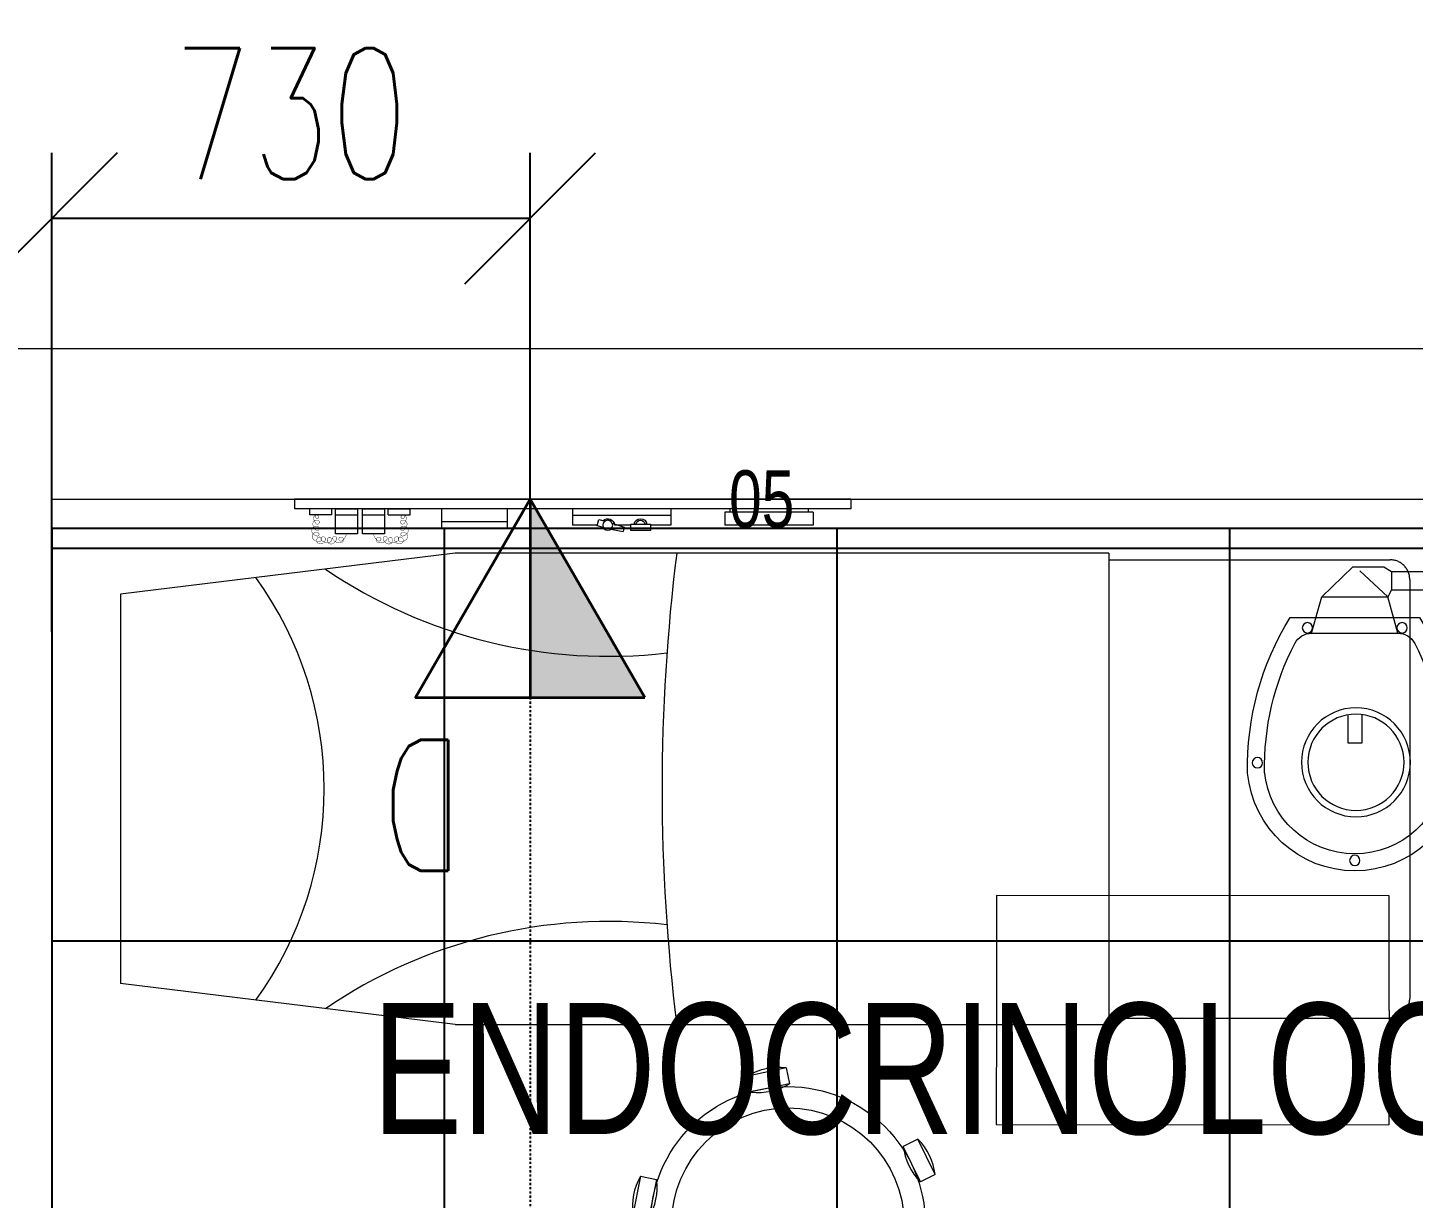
# Model space of a CAD drawing. Extents: x -560814 to 57327, y -29287 to 19916.
# Drawn here: x 45439 to 47556, y 7542 to 9330 of the extents above; entities that cross this region are included whole.
import ezdxf

# ---------------------------------------------------------------- set-up
doc = ezdxf.new("R2010")
doc.units = 0
doc.header["$LTSCALE"] = 0.25
doc.linetypes.add('01-First Floor$0$HIDDEN', pattern=[9.525, 6.35, -3.175])
doc.linetypes.add('DASHDOT', pattern=[25.4, 12.7, -6.35, 0, -6.35])
for name, color, linetype, lineweight in [('01-First Floor$0$72_EGR_BASE_TEXT', 252, 'Continuous', 5), ('01-First Floor$0$72_EGR_EQP_TAG', 142, 'Continuous', 5), ('01-First Floor$0$LOADING', 253, 'Continuous', 5), ('01-First Floor$0$Walls', 251, 'Continuous', 5), ('E-LITE-CLNG-CNDT', 6, 'DASHDOT', 35), ('T-DATA-CLNG-COND', 51, 'DASHDOT', 25), ('T-DATA-DEVC-TYPE', 2, 'Continuous', 25), ('T-DATA-DIM', 251, 'DASHDOT', 25), ('T-DATA-WALL @ 100', 33, 'Continuous', 35)]:
    doc.layers.add(name, color=color, linetype=linetype, lineweight=lineweight)
doc.layers.add('01-First Floor$0$FALSE CEILING', color=251, linetype='Continuous')
doc.styles.add('01-First Floor$0$X3G_ENTITY_257CFD', font='swisscl.ttf', dxfattribs={"height": 200})
doc.styles.add('01-First Floor$0$X3G_ENTITY_9EC9', font='swisscl.ttf', dxfattribs={"height": 0.2})
doc.styles.add('DC_SIMPLEX', font='SIMPLEX.shx', dxfattribs={"width": 0.7})
doc.dimstyles.new('DevCad-MM', dxfattribs={"dimscale": 0.01, "dimtxt": 2, "dimasz": 2, "dimexe": 1, "dimexo": 1, "dimgap": 0.6, "dimtad": 1, "dimdec": 0, "dimrnd": 10, "dimzin": 1, "dimdsep": 46, "dimtxsty": 'DC_SIMPLEX', "dimblk1": 'OBLIQUE', "dimblk2": 'OBLIQUE', "dimsah": 1, "dimcen": 3, "dimclrd": 256, "dimclre": 256, "dimclrt": 45, "dimadec": 0, "dimazin": 0, "dimtfac": 1, "dimtdec": 0, "dimtix": 1, "dimtmove": 2, "dimatfit": 2, "dimldrblk": 'OBLIQUE', "dimfxl": 1, "dimtolj": 1, "dimtzin": 0, "dimarcsym": 0})

# ---------------------------------------------------------------- blocks, each defined once
blk = doc.blocks.new('*U78')
blk.add_hatch(color=254).paths.add_polyline_path([(1.75, 3.031), (0, 3.031), (0, 0)])
blk.add_line((0, 0), (0, 3.031))
blk.add_lwpolyline([(1.75, 3.031), (0, 0), (-1.75, 3.031)], close=True)
at = {"layer": 'T-DATA-DEVC-TYPE', "style": 'DC_SIMPLEX', "width": 0.7, "flags": 8}
blk.add_attdef('DC_TYPE', (2.682, 5.634), '', height=2, rotation=360, dxfattribs=at)
blk = doc.blocks.new('01-First Floor$0$ME19011A-P')
for p, q in [((-0.425, 0), (0.425, 0)), ((-0.425, 0), (-0.425, -0.015)), ((0.425, 0), (0.425, -0.015)), ((-0.425, -0.015), (0.425, -0.015)), ((-0.3675, -0.0198), (-0.2325, -0.0198)), ((-0.3675, -0.0198), (-0.3675, -0.0399)), ((-0.36, -0.015), (-0.36, -0.0198)), ((-0.24, -0.015), (-0.24, -0.0198)), ((-0.2325, -0.0198), (-0.2325, -0.0399)), ((-0.15, -0.015), (-0.15, -0.04)), ((0, -0.015), (0, -0.04)), ((0.1, -0.015), (0.1, -0.045)), ((0.2, -0.045), (0.2, -0.015)), ((0.2818, -0.015), (0.2484, -0.015)), ((0.2484, -0.0243), (0.2484, -0.015)), ((0.2818, -0.0243), (0.2818, -0.015)), ((0.3211, -0.015), (0.2877, -0.015)), ((0.2877, -0.015), (0.2877, -0.0531)), ((0.3211, -0.0531), (0.3211, -0.015)), ((0.3623, -0.015), (0.3289, -0.015)), ((0.3289, -0.015), (0.3289, -0.0531)), ((0.3623, -0.0531), (0.3623, -0.015)), ((0.3682, -0.0243), (0.3682, -0.015)), ((0.3682, -0.015), (0.4016, -0.015)), ((0.4016, -0.0243), (0.4016, -0.015)), ((-0.3675, -0.0399), (-0.2325, -0.0399)), ((-0.15, -0.025), (0, -0.025)), ((-0.15, -0.04), (-0.1187, -0.04)), ((-0.0887, -0.04), (-0.0637, -0.04)), ((-0.0606, -0.0371), (-0.0787, -0.0432)), ((-0.0402, -0.0312), (-0.0496, -0.0337)), ((-0.047, -0.0434), (-0.0376, -0.0409)), ((-0.0376, -0.0409), (-0.0402, -0.0312)), ((-0.0379, -0.04), (0, -0.04)), ((0.1, -0.035), (0.2, -0.035)), ((0.2818, -0.0243), (0.2484, -0.0243)), ((0.3211, -0.0243), (0.2877, -0.0243)), ((0.3623, -0.0243), (0.3289, -0.0243)), ((0.3682, -0.0243), (0.4016, -0.0243)), ((-0.0787, -0.0432), (-0.077, -0.0497)), ((-0.0582, -0.046), (-0.077, -0.0497)), ((0.1, -0.045), (0.2, -0.045)), ((0.2877, -0.0531), (0.3211, -0.0531)), ((0.3289, -0.0531), (0.3623, -0.0531))]:
    blk.add_line(p, q)
blk.add_lwpolyline([(-0.1187, -0.0482), (-0.0887, -0.0482), (-0.0887, -0.0382), (-0.1187, -0.0382)], close=True)
at = {"color": 8, "const_width": 0.000601}
for points in [[(0.3044, -0.0531, -0.184574), (0.2977, -0.0636, -1.44364), (0.2961, -0.0581, -0.837915), (0.2969, -0.0664, -0.30536), (0.2839, -0.062, -1.584726), (0.2894, -0.0609, -0.253153), (0.2827, -0.0684, -0.874198), (0.2775, -0.0585, -0.915253), (0.2791, -0.0658, -0.223821), (0.2683, -0.0644, -1.703343), (0.272, -0.0597, -0.588962), (0.2621, -0.068, -0.717795), (0.2625, -0.0581, -0.983104), (0.2645, -0.0644, -0.326362), (0.2534, -0.0609, -0.758716), (0.2609, -0.0514, -0.906186), (0.2593, -0.0565, -0.189488), (0.2526, -0.0522, -0.7948), (0.2613, -0.0423, -1.223996), (0.2574, -0.047, -0.072149), (0.2534, -0.0403, -0.645886), (0.2609, -0.0324, -1.366917), (0.2574, -0.0371, -0.078415), (0.2542, -0.0308, -0.723006), (0.2613, -0.0256, -1.105484), (0.2582, -0.0292, -0.221197), (0.2566, -0.0243, -0.221197)], [(0.3456, -0.0531, 0.184574), (0.3523, -0.0636, 1.44364), (0.3539, -0.0581, 0.837915), (0.3531, -0.0664, 0.30536), (0.3661, -0.062, 1.584726), (0.3606, -0.0609, 0.253153), (0.3673, -0.0684, 0.874198), (0.3725, -0.0585, 0.915253), (0.3709, -0.0658, 0.223821), (0.3817, -0.0644, 1.703343), (0.378, -0.0597, 0.588962), (0.3879, -0.068, 0.717795), (0.3875, -0.0581, 0.983104), (0.3855, -0.0644, 0.326362), (0.3966, -0.0609, 0.758716), (0.3891, -0.0514, 0.906186), (0.3907, -0.0565, 0.189488), (0.3974, -0.0522, 0.7948), (0.3887, -0.0423, 1.223996), (0.3926, -0.047, 0.072149), (0.3966, -0.0403, 0.645886), (0.3891, -0.0324, 1.366917), (0.3926, -0.0371, 0.078415), (0.3958, -0.0308, 0.723006), (0.3887, -0.0256, 1.105484), (0.3918, -0.0292, 0.221197), (0.3934, -0.0243, 0.221197)]]:
    blk.add_lwpolyline(points, format="xyb", dxfattribs=at)
blk.add_circle((-0.0537, -0.04), 0.0075)
for centre, radius, start, end in [((-0.1037, -0.04), 0.01, 10.4593, 169.5407), ((-0.1037, -0.04), 0.0075, 14.0075, 165.9925), ((-0.0537, -0.04), 0.01, 45, 180)]:
    blk.add_arc(centre, radius, start, end)
blk = doc.blocks.new('01-First Floor$0$M.44.57.64')
at = {"layer": '01-First Floor$0$LOADING', "xscale": 1000.000000000002, "yscale": 1000.000000000002, "zscale": 1000.000000000002, "rotation": 225.9999036123427}
blk.add_blockref('01-First Floor$0$ME19011A-P', (-80806.9, 16720.7), dxfattribs=at)
blk = doc.blocks.new('01-First Floor$0$HF10037B-P')
at = {"layer": '01-First Floor$0$LOADING'}
for p, q in [((0.2459, 0.134), (0.1859, 0.134)), ((0.1859, 0.134), (0.1859, 0.109)), ((0.2459, 0.134), (0.2459, 0.109)), ((0.2459, 0.109), (0.1859, 0.109)), ((0, 0), (-0.0142, -0.0583)), ((0, 0), (0.0243, -0.0059)), ((0.0243, -0.0059), (0.01, -0.0642)), ((0.4071, -0.0094), (0.431, -0.0018)), ((0.4071, -0.0094), (0.4255, -0.0665)), ((0.431, -0.0018), (0.4493, -0.0589)), ((0.4069, -0.0417), (0.4165, -0.0387)), ((-0.0142, -0.0583), (0.01, -0.0642)), ((0.4255, -0.0665), (0.4493, -0.0589)), ((0.0524, -0.2725), (0.0674, -0.2525)), ((0.0674, -0.2525), (0.1154, -0.2885)), ((0.0524, -0.2725), (0.1004, -0.3085)), ((0.3125, -0.2897), (0.362, -0.2558)), ((0.3267, -0.268), (0.3323, -0.2763)), ((0.3761, -0.2764), (0.362, -0.2558)), ((0.1004, -0.3085), (0.1154, -0.2885)), ((0.3266, -0.3103), (0.3125, -0.2897)), ((0.3266, -0.3103), (0.3761, -0.2764))]:
    blk.add_line(p, q, dxfattribs=at)
for radius in [0.21, 0.1775]:
    blk.add_circle((0.2161, -0.1014), radius, dxfattribs=at)
for centre, radius, start, end in [((0.2159, 0.0465), 0.0925, 71.0754, 108.9246), ((0.2159, 0.1965), 0.0925, 251.0754, 288.9246), ((0.0779, -0.0499), 0.0925, 147.3419, 185.1912), ((-0.0678, -0.0143), 0.0925, 327.3419, 5.1912), ((0.4996, -0.0113), 0.0925, 178.8412, 216.6904), ((0.3568, -0.057), 0.0925, 358.8412, 36.6904), ((0.2161, -0.1014), 0.2, 303.6037, 17.3657), ((0.0389, -0.3404), 0.0925, 34.1875, 72.0368), ((0.1289, -0.2205), 0.0925, 214.1875, 252.0368), ((0.3867, -0.3449), 0.0925, 105.5121, 143.3614), ((0.3019, -0.2212), 0.0925, 285.5121, 323.3614)]:
    blk.add_arc(centre, radius, start, end, dxfattribs=at)
blk = doc.blocks.new('01-First Floor$0$HF13902-P')
at = {"color": 8, "linetype": '01-First Floor$0$HIDDEN'}
for p, q in [((-0.35, -0.6824), (-0.35, -1.1124)), ((0.35, -0.6824), (0.35, -1.1124)), ((0.32, -1.1424), (-0.32, -1.1424))]:
    blk.add_line(p, q, dxfattribs=at)
at = {"linetype": 'Continuous'}
for points in [[(0.36, -0.5224), (0.36, -0.5224), (0.36, -0.5224), (0.36, -0.5224), (0.36, -0.5224), (0.36, -0.5224), (0.36, -0.5224), (0.36, -0.5224), (0.36, -0.5224), (0.36, -0.5224), (0.36, -0.5224), (0.36, -0.5224), (0.36, -0.5224), (0.36, -0.5224), (0.36, -0.5224), (0.36, -0.5224), (0.36, -0.5224), (0.36, -0.5224), (0.36, -0.5224), (0.36, -0.5224), (0.36, -0.5224), (0.36, -0.5224), (0.36, -0.5224), (0.36, -0.5224), (0.36, -0.5224), (0.36, -0.5224), (0.36, -0.5224), (0.36, -0.5224), (0.36, -0.5224), (0.36, -0.5224), (0.36, -0.5224), (0.36, -0.5224), (0.36, -0.5224), (0.36, -0.5224), (0.36, -0.5224), (0.36, -0.5224), (0.36, -0.5224), (0.36, -0.5224), (0.36, -0.5224), (0.36, -0.5224), (0.36, -0.5224), (0.36, -0.5224), (0.36, -0.5224), (0.36, -0.5224), (0.36, -0.5224), (0.36, -0.5224), (0.36, -0.5224), (0.36, -0.5224), (0.36, -0.5224), (0.36, -0.5224), (0.36, -0.5224), (0.36, -0.5224), (0.36, -0.5224), (0.36, -0.5224), (0.36, -0.5224), (0.36, -0.5224), (0.36, -0.5224), (0.36, -0.5224), (0.36, -0.5224), (0.36, -0.5224), (0.36, -0.5224), (0.36, -0.5224), (0.36, -0.5224), (0.36, -0.5224), (0.36, -0.5224), (0.36, -0.5224), (0.36, -0.5224), (0.36, -0.5224), (0.36, -0.5224), (0.36, -0.5224), (0.36, -0.5224), (0.36, -0.5224), (0.36, -0.5224), (0.36, -0.5224), (0.36, -0.5224), (0.36, -0.5224), (0.36, -0.5224), (0.36, -0.5224), (0.36, -0.5224), (0.36, -0.5224), (0.36, -0.5224), (0.36, -0.5224), (0.36, -0.5224), (0.36, -0.5224), (0.36, -0.5224), (0.36, -0.5224), (0.36, -0.5224), (0.36, -0.5224), (0.36, -0.5224), (0.36, -0.5224), (0.36, -0.5224), (0.36, -0.5224), (0.36, -0.5224), (0.36, -0.5224), (0.36, -0.5224), (0.36, -0.5224), (0.36, -0.5224), (0.36, -0.5224), (0.36, -0.5224), (0.36, -0.5224), (0.36, -0.5224), (0.36, -0.5224), (0.36, -0.5224), (0.36, -0.5224), (0.36, -0.5224), (0.36, -0.5224), (0.36, -0.5224), (0.36, -0.5224), (0.36, -0.5224), (0.36, -0.5224), (0.36, -0.5224), (0.36, -0.5224), (0.36, -0.5224), (0.36, -0.5224), (0.36, -0.5224), (0.36, -0.5224), (0.36, -0.5224), (0.36, -0.5224), (0.36, -0.5224), (0.36, -0.5224), (0.36, -0.5224), (0.36, -0.5224), (0.36, -0.5224), (0.36, -0.5224), (0.36, -0.5224), (0.36, -0.5224), (0.36, -0.5224), (0.36, -0.5224), (0.36, -0.5224), (0.36, -0.5224), (0.36, -0.5224), (0.36, -0.5224), (0.36, -0.5224), (0.36, -0.5224), (0.36, -0.5224), (0.36, -0.5224), (0.36, -0.5224), (0.36, -0.5224), (0.36, -0.5224), (0.36, -0.5224), (0.36, -0.5224), (0.36, -0.5224), (0.36, -0.5224), (0.36, -0.5224), (0.36, -0.5224), (0.36, -0.5224), (0.36, -0.5224), (0.36, -0.5224), (0.36, -0.5224), (0.36, -0.5224), (0.36, -0.5224), (0.36, -0.5224), (0.36, -0.5224), (0.36, -0.5224), (0.36, -0.5224), (0.36, -0.5224), (0.36, -0.5224), (0.36, -0.5224), (0.36, -0.5224), (0.36, -0.5224), (0.36, -0.5224), (0.36, -0.5224), (0.36, -0.5224), (0.36, -0.5224), (0.36, -0.5224), (0.36, -0.5224), (0.36, -0.5224), (0.36, -0.5224), (0.36, -0.5224), (0.36, -0.5224), (0.36, -0.5224), (0.36, -0.5224), (0.36, -0.5224), (0.36, -0.5224), (0.36, -0.5224), (0.36, -0.5224), (0.36, -0.5224), (0.36, -0.5224), (0.36, -0.5224), (0.36, -0.5224), (0.36, -0.5224), (0.36, -0.5224), (0.36, -0.5224), (0.36, -0.5224), (0.36, -0.5224), (0.36, -0.5224), (0.36, -0.5224), (0.36, -0.5224), (0.36, -0.5224), (0.36, -0.5224), (0.36, -0.5224), (0.36, -0.5224), (0.36, -0.5224), (0.36, -0.5224), (0.36, -0.5224), (0.36, -0.5224), (0.36, -0.5224), (0.36, -0.5224), (0.36, -0.5224), (0.36, -0.5224), (0.36, -0.5224), (0.36, -0.5224), (0.36, -0.5224), (0.36, -0.5224), (0.36, -0.5224), (0.36, -0.5224), (0.36, -0.5224), (0.36, -0.5224), (0.36, -0.5224), (0.36, -0.5224), (0.36, -0.5224), (0.36, -0.5224), (0.36, -0.5224), (0.36, -0.5224), (0.36, -0.5224), (0.36, -0.5224), (0.36, -0.5224), (0.36, -0.5224), (0.36, -0.5224)], [(0.36, -0.5224), (0.36, -0.5224), (0.36, -0.5224), (0.36, -0.5224), (0.36, -0.5224), (0.36, -0.5224), (0.36, -0.5224), (0.36, -0.5224), (0.36, -0.5224), (0.36, -0.5224), (0.36, -0.5224), (0.36, -0.5224), (0.36, -0.5224), (0.36, -0.5224), (0.36, -0.5224), (0.36, -0.5224), (0.36, -0.5224), (0.36, -0.5224), (0.36, -0.5224), (0.36, -0.5224), (0.36, -0.5224), (0.36, -0.5224), (0.36, -0.5224), (0.36, -0.5224), (0.36, -0.5224), (0.36, -0.5224), (0.36, -0.5224), (0.36, -0.5224), (0.36, -0.5224), (0.36, -0.5224), (0.36, -0.5224), (0.36, -0.5224), (0.36, -0.5224), (0.36, -0.5224), (0.36, -0.5224), (0.36, -0.5224), (0.36, -0.5224), (0.36, -0.5224), (0.36, -0.5224), (0.36, -0.5224), (0.36, -0.5224), (0.36, -0.5224), (0.36, -0.5224), (0.36, -0.5224), (0.36, -0.5224), (0.36, -0.5224), (0.36, -0.5224), (0.36, -0.5224), (0.36, -0.5224), (0.36, -0.5224), (0.36, -0.5224), (0.36, -0.5224), (0.36, -0.5224), (0.36, -0.5224), (0.36, -0.5224), (0.36, -0.5224), (0.36, -0.5224), (0.36, -0.5224), (0.36, -0.5224), (0.36, -0.5224), (0.36, -0.5224), (0.36, -0.5224), (0.36, -0.5224), (0.36, -0.5224), (0.36, -0.5224), (0.36, -0.5224), (0.36, -0.5224), (0.36, -0.5224), (0.36, -0.5224), (0.36, -0.5224), (0.36, -0.5224), (0.36, -0.5224), (0.36, -0.5224), (0.36, -0.5224), (0.36, -0.5224), (0.36, -0.5224), (0.36, -0.5224), (0.36, -0.5224), (0.36, -0.5224), (0.36, -0.5224), (0.36, -0.5224), (0.36, -0.5224), (0.36, -0.5224), (0.36, -0.5224), (0.36, -0.5224), (0.36, -0.5224), (0.36, -0.5224), (0.36, -0.5224), (0.36, -0.5224), (0.36, -0.5224), (0.36, -0.5224), (0.36, -0.5224), (0.36, -0.5224), (0.36, -0.5224), (0.36, -0.5224), (0.36, -0.5224), (0.36, -0.5224), (0.36, -0.5224), (0.36, -0.5224), (0.36, -0.5224), (0.36, -0.5224), (0.36, -0.5224), (0.36, -0.5224), (0.36, -0.5224), (0.36, -0.5224), (0.36, -0.5224), (0.36, -0.5224), (0.36, -0.5224), (0.36, -0.5224), (0.36, -0.5224), (0.36, -0.5224), (0.36, -0.5224), (0.36, -0.5224), (0.36, -0.5224), (0.36, -0.5224), (0.36, -0.5224), (0.36, -0.5224), (0.36, -0.5224), (0.36, -0.5224), (0.36, -0.5224), (0.36, -0.5224), (0.36, -0.5224), (0.36, -0.5224), (0.36, -0.5224), (0.36, -0.5224), (0.36, -0.5224), (0.36, -0.5224), (0.36, -0.5224), (0.36, -0.5224), (0.36, -0.5224), (0.36, -0.5224), (0.36, -0.5224), (0.36, -0.5224), (0.36, -0.5224), (0.36, -0.5224), (0.36, -0.5224), (0.36, -0.5224), (0.36, -0.5224), (0.36, -0.5224), (0.36, -0.5224), (0.36, -0.5224), (0.36, -0.5224), (0.36, -0.5224), (0.36, -0.5224), (0.36, -0.5224), (0.36, -0.5224), (0.36, -0.5224), (0.36, -0.5224), (0.36, -0.5224), (0.36, -0.5224), (0.36, -0.5224), (0.36, -0.5224), (0.36, -0.5224), (0.36, -0.5224), (0.36, -0.5224), (0.36, -0.5224), (0.36, -0.5224), (0.36, -0.5224), (0.36, -0.5224), (0.36, -0.5224), (0.36, -0.5224), (0.36, -0.5224), (0.36, -0.5224), (0.36, -0.5224), (0.36, -0.5224), (0.36, -0.5224), (0.36, -0.5224), (0.36, -0.5224), (0.36, -0.5224), (0.36, -0.5224), (0.36, -0.5224), (0.36, -0.5224), (0.36, -0.5224), (0.36, -0.5224), (0.36, -0.5224), (0.36, -0.5224), (0.36, -0.5224), (0.36, -0.5224), (0.36, -0.5224), (0.36, -0.5224), (0.36, -0.5224), (0.36, -0.5224), (0.36, -0.5224), (0.36, -0.5224), (0.36, -0.5224), (0.36, -0.5224), (0.36, -0.5224), (0.36, -0.5224), (0.36, -0.5224), (0.36, -0.5224), (0.36, -0.5224), (0.36, -0.5224), (0.36, -0.5224), (0.36, -0.5224), (0.36, -0.5224), (0.36, -0.5224), (0.36, -0.5224), (0.36, -0.5224), (0.36, -0.5224), (0.36, -0.5224), (0.36, -0.5224), (0.36, -0.5224), (0.36, -0.5224), (0.36, -0.5224), (0.36, -0.5224), (0.36, -0.5224), (0.36, -0.5224), (0.36, -0.5224), (0.36, -0.5224), (0.36, -0.5224), (0.36, -0.5224), (0.36, -0.5224), (0.36, -0.5224), (0.36, -0.5224)], [(0.36, -0.5224), (0.36, -0.5224), (0.36, -0.5224), (0.36, -0.5224), (0.36, -0.5224), (0.36, -0.5224), (0.36, -0.5224), (0.36, -0.5224), (0.36, -0.5224), (0.36, -0.5224), (0.36, -0.5224), (0.36, -0.5224), (0.36, -0.5224), (0.36, -0.5224), (0.36, -0.5224), (0.36, -0.5224), (0.36, -0.5224), (0.36, -0.5224), (0.36, -0.5224), (0.36, -0.5224), (0.36, -0.5224), (0.36, -0.5224), (0.36, -0.5224), (0.36, -0.5224), (0.36, -0.5224), (0.36, -0.5224), (0.36, -0.5224), (0.36, -0.5224), (0.36, -0.5224), (0.36, -0.5224), (0.36, -0.5224), (0.36, -0.5224), (0.36, -0.5224), (0.36, -0.5224), (0.36, -0.5224), (0.36, -0.5224), (0.36, -0.5224), (0.36, -0.5224), (0.36, -0.5224), (0.36, -0.5224), (0.36, -0.5224), (0.36, -0.5224), (0.36, -0.5224), (0.36, -0.5224), (0.36, -0.5224), (0.36, -0.5224), (0.36, -0.5224), (0.36, -0.5224), (0.36, -0.5224), (0.36, -0.5224), (0.36, -0.5224), (0.36, -0.5224), (0.36, -0.5224), (0.36, -0.5224), (0.36, -0.5224), (0.36, -0.5224), (0.36, -0.5224), (0.36, -0.5224), (0.36, -0.5224), (0.36, -0.5224), (0.36, -0.5224), (0.36, -0.5224), (0.36, -0.5224), (0.36, -0.5224), (0.36, -0.5224), (0.36, -0.5224), (0.36, -0.5224), (0.36, -0.5224), (0.36, -0.5224), (0.36, -0.5224), (0.36, -0.5224), (0.36, -0.5224), (0.36, -0.5224), (0.36, -0.5224), (0.36, -0.5224), (0.36, -0.5224), (0.36, -0.5224), (0.36, -0.5224), (0.36, -0.5224), (0.36, -0.5224), (0.36, -0.5224), (0.36, -0.5224), (0.36, -0.5224), (0.36, -0.5224), (0.36, -0.5224), (0.36, -0.5224), (0.36, -0.5224), (0.36, -0.5224), (0.36, -0.5224), (0.36, -0.5224), (0.36, -0.5224), (0.36, -0.5224), (0.36, -0.5224), (0.36, -0.5224), (0.36, -0.5224), (0.36, -0.5224), (0.36, -0.5224), (0.36, -0.5224), (0.36, -0.5224), (0.36, -0.5224), (0.36, -0.5224), (0.36, -0.5224), (0.36, -0.5224), (0.36, -0.5224), (0.36, -0.5224), (0.36, -0.5224), (0.36, -0.5224), (0.36, -0.5224), (0.36, -0.5224), (0.36, -0.5224), (0.36, -0.5224), (0.36, -0.5224), (0.36, -0.5224), (0.36, -0.5224), (0.36, -0.5224), (0.36, -0.5224), (0.36, -0.5224), (0.36, -0.5224), (0.36, -0.5224), (0.36, -0.5224), (0.36, -0.5224), (0.36, -0.5224), (0.36, -0.5224), (0.36, -0.5224), (0.36, -0.5224), (0.36, -0.5224), (0.36, -0.5224), (0.36, -0.5224), (0.36, -0.5224), (0.36, -0.5224), (0.36, -0.5224), (0.36, -0.5224), (0.36, -0.5224), (0.36, -0.5224), (0.36, -0.5224), (0.36, -0.5224), (0.36, -0.5224), (0.36, -0.5224), (0.36, -0.5224), (0.36, -0.5224), (0.36, -0.5224), (0.36, -0.5224), (0.36, -0.5224), (0.36, -0.5224), (0.36, -0.5224), (0.36, -0.5224), (0.36, -0.5224), (0.36, -0.5224), (0.36, -0.5224), (0.36, -0.5224), (0.36, -0.5224), (0.36, -0.5224), (0.36, -0.5224), (0.36, -0.5224), (0.36, -0.5224), (0.36, -0.5224), (0.36, -0.5224), (0.36, -0.5224), (0.36, -0.5224), (0.36, -0.5224), (0.36, -0.5224), (0.36, -0.5224), (0.36, -0.5224), (0.36, -0.5224), (0.36, -0.5224), (0.36, -0.5224), (0.36, -0.5224), (0.36, -0.5224), (0.36, -0.5224), (0.36, -0.5224), (0.36, -0.5224), (0.36, -0.5224), (0.36, -0.5224), (0.36, -0.5224), (0.36, -0.5224), (0.36, -0.5224), (0.36, -0.5224), (0.36, -0.5224), (0.36, -0.5224), (0.36, -0.5224), (0.36, -0.5224), (0.36, -0.5224), (0.36, -0.5224), (0.36, -0.5224), (0.36, -0.5224), (0.36, -0.5224), (0.36, -0.5224), (0.36, -0.5224), (0.36, -0.5224), (0.36, -0.5224), (0.36, -0.5224), (0.36, -0.5224), (0.36, -0.5224), (0.36, -0.5224), (0.36, -0.5224), (0.36, -0.5224), (0.36, -0.5224), (0.36, -0.5224), (0.36, -0.5224), (0.36, -0.5224), (0.36, -0.5224), (0.36, -0.5224), (0.36, -0.5224), (0.36, -0.5224), (0.36, -0.5224), (0.36, -0.5224), (0.36, -0.5224), (0.36, -0.5224), (0.36, -0.5224), (0.36, -0.5224), (0.36, -0.5224), (0.36, -0.5224), (0.36, -0.5224), (0.36, -0.5224), (0.36, -0.5224), (0.36, -0.5224), (0.36, -0.5224), (0.36, -0.5224), (0.36, -0.5224), (0.36, -0.5224), (0.36, -0.5224), (0.36, -0.5224), (0.36, -0.5224), (0.36, -0.5224), (0.36, -0.5224), (0.36, -0.5224), (0.36, -0.5224), (0.36, -0.5224), (0.36, -0.5224), (0.36, -0.5224), (0.36, -0.5224), (0.36, -0.5224), (0.36, -0.5224), (0.36, -0.5224), (0.36, -0.5224), (0.36, -0.5224), (0.36, -0.5224), (0.36, -0.5224), (0.36, -0.5224), (0.36, -0.5224), (0.36, -0.5224), (0.36, -0.5224), (0.36, -0.5224), (0.36, -0.5224), (0.36, -0.5224), (0.36, -0.5224), (0.36, -0.5224), (0.36, -0.5224), (0.36, -0.5224), (0.36, -0.5224), (0.36, -0.5224), (0.36, -0.5224), (0.36, -0.5224), (0.36, -0.5224), (0.36, -0.5224), (0.36, -0.5224), (0.36, -0.5224), (0.36, -0.5224), (0.36, -0.5224), (0.36, -0.5224), (0.36, -0.5224), (0.36, -0.5224), (0.36, -0.5224), (0.36, -0.5224), (0.36, -0.5224), (0.36, -0.5224), (0.36, -0.5224), (0.36, -0.5224), (0.36, -0.5224), (0.36, -0.5224), (0.36, -0.5224), (0.36, -0.5224), (0.36, -0.5224), (0.36, -0.5224), (0.36, -0.5224), (0.36, -0.5224), (0.36, -0.5224)]]:
    blk.add_lwpolyline(points, close=True, dxfattribs=at)
for points in [[(0.36, -0.5224), (0.36, -0.5224), (0.36, -0.5224), (0.36, -0.5224), (0.36, -0.5224), (0.36, -0.5224), (0.36, -0.5224), (0.36, -0.5224)], [(0.36, -0.5224), (0.36, -0.5224), (0.36, -0.5224), (0.36, -0.5224), (0.36, -0.5224), (0.36, -0.5224), (0.36, -0.5224), (0.36, -0.5224), (0.36, -0.5224), (0.36, -0.5224), (0.36, -0.5224), (0.36, -0.5224), (0.36, -0.5224), (0.36, -0.5224), (0.36, -0.5224), (0.36, -0.5224), (0.36, -0.5224), (0.36, -0.5224), (0.36, -0.5224), (0.36, -0.5224), (0.36, -0.5224), (0.36, -0.5224), (0.36, -0.5224), (0.36, -0.5224), (0.36, -0.5224), (0.36, -0.5224), (0.36, -0.5224), (0.36, -0.5224), (0.36, -0.5224), (0.36, -0.5224), (0.36, -0.5224), (0.36, -0.5224), (0.36, -0.5224), (0.36, -0.5224), (0.36, -0.5224), (0.36, -0.5224), (0.36, -0.5224), (0.36, -0.5224), (0.36, -0.5224), (0.36, -0.5224), (0.36, -0.5224), (0.36, -0.5224), (0.36, -0.5224), (0.36, -0.5224), (0.36, -0.5224), (0.36, -0.5224), (0.36, -0.5224), (0.36, -0.5224), (0.36, -0.5224), (0.36, -0.5224), (0.36, -0.5224), (0.36, -0.5224), (0.36, -0.5224), (0.36, -0.5224), (0.36, -0.5224), (0.36, -0.5224), (0.36, -0.5224), (0.36, -0.5224), (0.36, -0.5224), (0.36, -0.5224), (0.36, -0.5224), (0.36, -0.5224), (0.36, -0.5224), (0.36, -0.5224), (0.36, -0.5224), (0.36, -0.5224), (0.36, -0.5224), (0.36, -0.5224), (0.36, -0.5224), (0.36, -0.5224), (0.36, -0.5224), (0.36, -0.5224), (0.36, -0.5224), (0.36, -0.5224), (0.36, -0.5224), (0.36, -0.5224), (0.36, -0.5224), (0.36, -0.5224), (0.36, -0.5224), (0.36, -0.5224), (0.36, -0.5224), (0.36, -0.5224), (0.36, -0.5224), (0.36, -0.5224), (0.36, -0.5224), (0.36, -0.5224), (0.36, -0.5224), (0.36, -0.5224), (0.36, -0.5224), (0.36, -0.5224), (0.36, -0.5224), (0.36, -0.5224), (0.36, -0.5224), (0.36, -0.5224), (0.36, -0.5224), (0.36, -0.5224), (0.36, -0.5224), (0.36, -0.5224), (0.36, -0.5224), (0.36, -0.5224), (0.36, -0.5224), (0.36, -0.5224), (0.36, -0.5224), (0.36, -0.5224), (0.36, -0.5224), (0.36, -0.5224), (0.36, -0.5224), (0.36, -0.5224), (0.36, -0.5224), (0.36, -0.5224), (0.36, -0.5224)], [(0.36, -0.5224), (0.36, -0.5224), (0.36, -0.5224), (0.36, -0.5224), (0.36, -0.5224), (0.36, -0.5224), (0.36, -0.5224), (0.36, -0.5224), (0.36, -0.5224), (0.36, -0.5224), (0.36, -0.5224), (0.36, -0.5224), (0.36, -0.5224), (0.36, -0.5224), (0.36, -0.5224), (0.36, -0.5224), (0.36, -0.5224)], [(0.36, -0.5224), (0.36, -0.5224), (0.36, -0.5224), (0.36, -0.5224), (0.36, -0.5224), (0.36, -0.5224), (0.36, -0.5224)], [(0.36, -0.5224), (0.36, -0.5224), (0.36, -0.5224), (0.36, -0.5224), (0.36, -0.5224), (0.36, -0.5224), (0.36, -0.5224), (0.36, -0.5224), (0.36, -0.5224), (0.36, -0.5224), (0.36, -0.5224), (0.36, -0.5224)], [(0.36, -0.5224), (0.36, -0.5224), (0.36, -0.5224), (0.36, -0.5224), (0.36, -0.5224), (0.36, -0.5224), (0.36, -0.5224), (0.36, -0.5224), (0.36, -0.5224), (0.36, -0.5224), (0.36, -0.5224), (0.36, -0.5224), (0.36, -0.5224), (0.36, -0.5224), (0.36, -0.5224), (0.36, -0.5224), (0.36, -0.5224), (0.36, -0.5224), (0.36, -0.5224), (0.36, -0.5224), (0.36, -0.5224), (0.36, -0.5224), (0.36, -0.5224), (0.36, -0.5224), (0.36, -0.5224), (0.36, -0.5224), (0.36, -0.5224), (0.36, -0.5224), (0.36, -0.5224), (0.36, -0.5224), (0.36, -0.5224), (0.36, -0.5224), (0.36, -0.5224), (0.36, -0.5224), (0.36, -0.5224), (0.36, -0.5224), (0.36, -0.5224), (0.36, -0.5224), (0.36, -0.5224), (0.36, -0.5224), (0.36, -0.5224), (0.36, -0.5224), (0.36, -0.5224), (0.36, -0.5224), (0.36, -0.5224), (0.36, -0.5224), (0.36, -0.5224), (0.36, -0.5224), (0.36, -0.5224), (0.36, -0.5224), (0.36, -0.5224), (0.36, -0.5224), (0.36, -0.5224), (0.36, -0.5224), (0.36, -0.5224), (0.36, -0.5224), (0.36, -0.5224), (0.36, -0.5224), (0.36, -0.5224), (0.36, -0.5224), (0.36, -0.5224), (0.36, -0.5224), (0.36, -0.5224), (0.36, -0.5224), (0.36, -0.5224), (0.36, -0.5224), (0.36, -0.5224), (0.36, -0.5224), (0.36, -0.5224), (0.36, -0.5224), (0.36, -0.5224), (0.36, -0.5224), (0.36, -0.5224), (0.36, -0.5224), (0.36, -0.5224), (0.36, -0.5224), (0.36, -0.5224), (0.36, -0.5224), (0.36, -0.5224), (0.36, -0.5224), (0.36, -0.5224), (0.36, -0.5224), (0.36, -0.5224), (0.36, -0.5224), (0.36, -0.5224), (0.36, -0.5224), (0.36, -0.5224), (0.36, -0.5224), (0.36, -0.5224)], [(0.36, -0.5224), (0.36, -0.5224), (0.36, -0.5224), (0.36, -0.5224), (0.36, -0.5224), (0.36, -0.5224), (0.36, -0.5224), (0.36, -0.5224), (0.36, -0.5224), (0.36, -0.5224)], [(0.36, -0.5224), (0.36, -0.5224), (0.36, -0.5224), (0.36, -0.5224), (0.36, -0.5224), (0.36, -0.5224), (0.36, -0.5224), (0.36, -0.5224), (0.36, -0.5224), (0.36, -0.5224)], [(0.36, -0.5224), (0.36, -0.5224), (0.36, -0.5224), (0.36, -0.5224), (0.36, -0.5224), (0.36, -0.5224), (0.36, -0.5224), (0.36, -0.5224), (0.36, -0.5224), (0.36, -0.5224), (0.36, -0.5224), (0.36, -0.5224), (0.36, -0.5224), (0.36, -0.5224), (0.36, -0.5224)], [(0.36, -0.5224), (0.36, -0.5224), (0.36, -0.5224), (0.36, -0.5224), (0.36, -0.5224), (0.36, -0.5224), (0.36, -0.5224), (0.36, -0.5224), (0.36, -0.5224), (0.36, -0.5224)], [(0.36, -0.5224), (0.36, -0.5224), (0.36, -0.5224), (0.36, -0.5224), (0.36, -0.5224), (0.36, -0.5224), (0.36, -0.5224)], [(0.36, -0.5224), (0.36, -0.5224), (0.36, -0.5224), (0.36, -0.5224), (0.36, -0.5224), (0.36, -0.5224), (0.36, -0.5224), (0.36, -0.5224), (0.36, -0.5224), (0.36, -0.5224)], [(0.36, -0.5224), (0.36, -0.5224), (0.36, -0.5224), (0.36, -0.5224), (0.36, -0.5224), (0.36, -0.5224), (0.36, -0.5224), (0.36, -0.5224), (0.36, -0.5224), (0.36, -0.5224), (0.36, -0.5224), (0.36, -0.5224), (0.36, -0.5224), (0.36, -0.5224), (0.36, -0.5224), (0.36, -0.5224), (0.36, -0.5224), (0.36, -0.5224)], [(0.36, -0.5224), (0.36, -0.5224), (0.36, -0.5224), (0.36, -0.5224), (0.36, -0.5224), (0.36, -0.5224), (0.36, -0.5224), (0.36, -0.5224), (0.36, -0.5224)]]:
    blk.add_lwpolyline(points, dxfattribs=at)
blk.add_circle((0.36, -0.5224), 0.000000101)
at = {"color": 8}
for centre, radius, start, end in [((0, 1.0679), 0.5515, 234.1788, 305.8212), ((-0.9704, 0.0819), 0.7679, 353.3222, 34.2669), ((0.9704, 0.0819), 0.7679, 145.7331, 186.6778), ((0, -2.9071), 2.9071, 82.8865, 97.1135)]:
    blk.add_arc(centre, radius, start, end, dxfattribs=at)
at = {"color": 8, "linetype": '01-First Floor$0$HIDDEN'}
for centre, start, end in [((-0.32, -1.1124), 180, 270), ((0.32, -1.1124), 270, 0)]:
    blk.add_arc(centre, 0.03, start, end, dxfattribs=at)
at = {"layer": '01-First Floor$0$LOADING'}
for p, q in [((-0.36, 0.3161), (-0.2975, 0.8276)), ((0.2975, 0.8276), (-0.2975, 0.8276)), ((0.36, 0.3161), (0.2975, 0.8276)), ((-0.36, 0.3161), (-0.36, -0.6824)), ((0.36, -0.6824), (0.36, 0.3161)), ((0.36, -0.6824), (-0.36, -0.6824))]:
    blk.add_line(p, q, dxfattribs=at)
blk = doc.blocks.new('01-First Floor$0$HF11772-P')
at = {"layer": '01-First Floor$0$LOADING'}
for p, q in [((0.6, 0.35), (0, 0.35)), ((0, 0.175), (0, 0.35)), ((0.6, 0.175), (0.6, 0.35)), ((0, 0.175), (0, 0)), ((0.6, 0), (0.6, 0.175)), ((0, 0), (0.6, 0))]:
    blk.add_line(p, q, dxfattribs=at)
blk = doc.blocks.new('01-First Floor$0$mobile light')
at = {"layer": '01-First Floor$0$LOADING'}
for p, q in [((1885.1, -497.29), (1883.78, -497.56)), ((1887.04, -497.59), (1885.1, -497.29)), ((1923.94, -497.59), (1925.88, -497.29)), ((1925.88, -497.29), (1927.2, -497.56)), ((1882.58, -498.29), (1882.35, -499.8)), ((1882.58, -498.29), (1885.78, -498.78)), ((1883.78, -497.56), (1883.65, -498.45)), ((1928.41, -498.29), (1925.2, -498.78)), ((1927.2, -497.56), (1927.33, -498.45)), ((1928.41, -498.29), (1928.63, -499.8)), ((1882.35, -499.8), (1885.55, -500.28)), ((1883.28, -500.85), (1883.42, -499.96)), ((1884.47, -501.5), (1883.28, -500.85)), ((1886.4, -501.79), (1884.47, -501.5)), ((1924.58, -501.79), (1926.52, -501.5)), ((1928.63, -499.8), (1925.43, -500.28)), ((1926.52, -501.5), (1927.7, -500.85)), ((1927.7, -500.85), (1927.56, -499.96)), ((1947.59, -502.62), (1941.09, -502.62)), ((1948.76, -501.94), (1947.59, -502.62)), ((1947.59, -502.62), (1947.59, -505.45)), ((1948.15, -506.5), (1952.41, -502.55)), ((1953.47, -501.94), (1948.76, -501.94)), ((1958.23, -506.5), (1953.47, -501.94)), ((1947.59, -505.45), (1941.09, -505.45)), ((1947.59, -505.45), (1948.15, -506.5)), ((1946.6, -512.08), (1948.15, -506.5)), ((1958.23, -506.5), (1948.15, -506.5)), ((1959.78, -512.08), (1958.23, -506.5)), ((1963.08, -509.67), (1943.3, -509.67)), ((1959.78, -512.08), (1946.6, -512.08)), ((1908.01, -522.53), (1909, -517.55)), ((1911.69, -517.55), (1909, -517.55)), ((1912.69, -522.53), (1911.69, -517.55)), ((1911.69, -517.55), (1914.17, -518.99)), ((1914.17, -518.99), (1914.17, -523.77)), ((1921.08, -519.69), (1914.74, -519.69)), ((1922.73, -518.8), (1921.08, -519.69)), ((1921.08, -519.69), (1921.08, -523.01)), ((1921.08, -519.69), (1921.08, -523.01)), ((1925.38, -518.8), (1922.73, -518.8)), ((1908.01, -522.53), (1908.62, -524.28)), ((1912.69, -522.53), (1911.9, -524.78)), ((1892.68, -523.97), (1883.05, -523.97)), ((1892.68, -528.06), (1892.68, -523.24)), ((1892.68, -523.24), (1906.16, -523.24)), ((1897.5, -528.06), (1897.5, -523.24)), ((1906.16, -523.24), (1906.16, -528.06)), ((1909.15, -524.25), (1906.16, -524.32)), ((1909.15, -524.25), (1909.15, -526.94)), ((1911.9, -524.78), (1914.17, -523.77)), ((1921.08, -523.01), (1914.77, -523.01)), ((1922.73, -523.93), (1921.08, -523.04)), ((1925.38, -523.93), (1922.73, -523.93)), ((1909.15, -526.94), (1906.16, -526.87)), ((1892.68, -527.34), (1883.05, -527.34)), ((1906.16, -528.06), (1892.68, -528.06)), ((1884.47, -549.77), (1883.28, -550.42)), ((1883.28, -550.42), (1883.42, -551.31)), ((1886.4, -549.48), (1884.47, -549.77)), ((1924.58, -549.48), (1926.52, -549.77)), ((1926.52, -549.77), (1927.7, -550.42)), ((1927.7, -550.42), (1927.56, -551.31)), ((1882.35, -551.47), (1885.55, -550.99)), ((1882.58, -552.98), (1882.35, -551.47)), ((1882.58, -552.98), (1885.78, -552.5)), ((1928.41, -552.98), (1925.2, -552.5)), ((1928.63, -551.47), (1925.43, -550.99)), ((1928.41, -552.98), (1928.63, -551.47)), ((1883.78, -553.71), (1883.65, -552.82)), ((1885.1, -553.98), (1883.78, -553.71)), ((1887.04, -553.69), (1885.1, -553.98)), ((1923.94, -553.69), (1925.88, -553.98)), ((1925.88, -553.98), (1927.2, -553.71)), ((1927.2, -553.71), (1927.33, -552.82))]:
    blk.add_line(p, q, dxfattribs=at)
for points in [[(1903.33, -523.24), (1903.33, -514.02), (1891.61, -514.02), (1891.61, -523.97)], [(1954.27, -524.55), (1954.27, -528.82), (1952.05, -528.82), (1952.05, -524.5)], [(1891.61, -527.34), (1891.61, -537.34), (1903.33, -537.34), (1903.33, -528.06)], [(1892.74, -537.34), (1892.74, -539.04), (1895.76, -539.04), (1895.76, -537.34)], [(1898.05, -537.34), (1898.05, -539.5)], [(1898.05, -540.63), (1898.05, -540.87), (1898.53, -541.35), (1900.02, -541.35), (1900.5, -540.87), (1900.5, -537.34)]]:
    blk.add_lwpolyline(points, dxfattribs=at)
for points in [[(1929.78, -518.8), (1925.38, -518.8), (1925.38, -523.93), (1929.78, -523.93)], [(1899.3, -539.5), (1888.5, -539.5), (1888.5, -540.63), (1899.3, -540.63)]]:
    blk.add_lwpolyline(points, close=True, dxfattribs=at)
for centre, radius in [((1945.96, -511.25), 0.793), ((1960.42, -511.25), 0.793), ((1953.01, -531.79), 8.32), ((1953.01, -531.79), 7.35), ((1938.31, -531.85), 0.793), ((1968.07, -531.85), 0.793), ((1953.19, -546.77), 0.793)]:
    blk.add_circle(centre, radius, dxfattribs=at)
for centre, radius, start, end in [((1888.02, -499.89), 2.5, 90, 270), ((1888.02, -525.64), 28.25, 12.1463, 90), ((1922.96, -525.64), 28.25, 90, 128.2073), ((1922.96, -499.89), 2.5, 270, 90), ((1888.02, -525.64), 23.25, 20.3387, 90), ((1922.96, -525.64), 23.25, 90, 126.3743), ((1942.82, -519.31), 16.86, 97.1293, 177.6115), ((1942.82, -519.31), 13.97, 97.1293, 177.6115), ((1922.96, -525.64), 28.25, 138.4974, 155.7305), ((1980.13, -532.49), 43.32, 148.2167, 181.2501), ((1926.25, -532.49), 43.32, 358.7499, 31.7833), ((1922.96, -525.64), 23.25, 138.7224, 150.0382), ((1946.6, -514.96), 2.89, 90, 152.4092), ((1959.78, -514.96), 2.89, 27.5908, 90), ((1980.13, -532.49), 40.72, 152.4092, 181.2501), ((1926.25, -532.49), 40.72, 358.7499, 27.5908), ((1911.94, -521.38), 3.27, 313.0112, 46.9888), ((1883.05, -525.65), 1.68, 90, 270), ((1888.02, -525.64), 28.25, 270, 5.3386), ((1910.32, -525.6), 1.78, 229.0673, 130.9327), ((1888.02, -525.64), 23.25, 270, 356.3184), ((1953.19, -531.93), 16.44, 185.2361, 354.7639), ((1953.19, -531.93), 13.84, 185.2361, 354.7639), ((1922.96, -525.64), 28.25, 204.483, 208.105), ((1922.96, -525.64), 23.25, 210.2349, 221.2776), ((1922.96, -525.64), 28.25, 213.7985, 221.5026), ((1922.96, -525.64), 23.25, 233.6257, 270), ((1922.96, -525.64), 28.25, 231.7927, 270), ((1888.02, -551.39), 2.5, 90, 270), ((1922.96, -551.39), 2.5, 270, 90)]:
    blk.add_arc(centre, radius, start, end, dxfattribs=at)
blk = doc.blocks.new('01-First Floor')
at = {"layer": '01-First Floor$0$FALSE CEILING', "linetype": 'Continuous'}
for p, q in [((46076, 5535), (46076, 8565.1)), ((46676, 5535), (46676, 8565.1)), ((47276, 5535), (47276, 8565.1)), ((45476, 8535), (48976, 8535)), ((45476, 7935), (48976, 7935))]:
    blk.add_line(p, q, dxfattribs=at)
at = {"layer": '01-First Floor$0$FALSE CEILING'}
blk.add_lwpolyline([(45476, 5535), (48976, 5535), (48976, 8565.1), (45476, 8565.1)], close=True, dxfattribs=at)
at = {"layer": '01-First Floor$0$Walls'}
for p, q in [((45376, 8840), (48525.5, 8840)), ((45476, 8610), (48528.6, 8610)), ((45476, 6635), (45476, 8610))]:
    blk.add_line(p, q, dxfattribs=at)
at = {"layer": '01-First Floor$0$LOADING', "xscale": -1, "rotation": 225.9999036123427}
blk.add_blockref('01-First Floor$0$M.44.57.64', (90377.4, 78352.7, -0.1), dxfattribs=at)
at = {"layer": '01-First Floor$0$LOADING', "xscale": -10, "yscale": 10, "zscale": 10}
blk.add_blockref('01-First Floor$0$mobile light', (66998.9, 13525.7, -0.1), dxfattribs=at)
at = {"layer": '01-First Floor$0$LOADING', "xscale": 1000, "yscale": 1000, "zscale": 1000, "rotation": 90.00000000000001}
blk.add_blockref('01-First Floor$0$HF13902-P', (46408.6, 8167.2, -0.1), dxfattribs=at)
at = {"layer": '01-First Floor$0$LOADING', "extrusion": (3.9656e-29, -3.71389e-28, -1), "xscale": -999.9999999999989, "yscale": 999.9999999999989, "zscale": -999.9999999999989, "rotation": 180.0555933617625}
blk.add_blockref('01-First Floor$0$HF11772-P', (-47519.5, 8003.8, 0.1), dxfattribs=at)
at = {"layer": '01-First Floor$0$LOADING', "extrusion": (1.16581e-09, -2.75759e-10, -1), "xscale": -999.9999999999997, "yscale": 999.9999999999997, "zscale": 999.9999999999997, "rotation": 64.21868746407375}
blk.add_blockref('01-First Floor$0$HF10037B-P', (-46598.1, 7741.1, 0.1), dxfattribs=at)
at = {"layer": '01-First Floor$0$72_EGR_BASE_TEXT', "insert": (47424, 7840.1, 0), "char_height": 200, "attachment_point": 2, "style": '01-First Floor$0$X3G_ENTITY_9EC9'}
blk.add_mtext('ENDOCRINOLOGY CLINIC  (2)', dxfattribs=at)
at = {"layer": '01-First Floor$0$72_EGR_EQP_TAG', "insert": (46560.8, 8653.8, -0.1), "char_height": 87.47, "attachment_point": 2, "style": '01-First Floor$0$X3G_ENTITY_257CFD'}
blk.add_mtext('05', dxfattribs=at)
blk = doc.blocks.new('_OBLIQUE')
at = {"color": 0, "linetype": 'ByBlock'}
blk.add_line((-0.5, -0.5), (0.5, 0.5), dxfattribs=at)
blk = doc.blocks.new('*D437')
at = {"layer": 'Defpoints', "color": 0, "linetype": 'Continuous', "transparency": 16777216}
for p in [(45476, 9038.8), (45476, 8306.9), (46207.1, 8306.9)]:
    blk.add_point(p, dxfattribs=at)
at = {"layer": 'T-DATA-DIM', "linetype": 'Continuous', "lineweight": -2, "transparency": 16777216}
for p, q in [((45476, 8406.9), (45476, 9138.8)), ((46207.1, 8406.9), (46207.1, 9138.8)), ((46207.1, 9038.8), (45476, 9038.8))]:
    blk.add_line(p, q, dxfattribs=at)
at = {"layer": 'T-DATA-DIM', "linetype": 'Continuous', "lineweight": -2, "transparency": 16777216, "xscale": 200, "yscale": 200, "zscale": 200, "rotation": 180}
blk.add_blockref('_OBLIQUE', (45476, 9038.8), dxfattribs=at)
at = {"layer": 'T-DATA-DIM', "linetype": 'Continuous', "lineweight": -2, "transparency": 16777216, "xscale": 200, "yscale": 200, "zscale": 200}
blk.add_blockref('_OBLIQUE', (46207.1, 9038.8), dxfattribs=at)
at = {"layer": 'T-DATA-DIM', "color": 45, "linetype": 'Continuous', "transparency": 16777216, "insert": (45841.5, 9198.8), "char_height": 200, "attachment_point": 5, "style": 'DC_SIMPLEX'}
blk.add_mtext('\\A1;730', dxfattribs=at)

msp = doc.modelspace()

# ---------------------------------------------------------------- linework, layer by layer
at = {"layer": 'T-DATA-CLNG-COND'}
msp.add_lwpolyline([(46207, 8306.9), (46207, 7430.6, -0.414214), (46107, 7330.6), (43776, 7330.6)], format="xyb", dxfattribs=at)

# ---------------------------------------------------------------- block references
at = {"layer": 'E-LITE-CLNG-CNDT'}
msp.add_blockref('01-First Floor', (0, 0), dxfattribs=at)
at = {"layer": 'T-DATA-WALL @ 100'}
ref = msp.add_blockref('*U78', (46207, 8610), dxfattribs=dict(at, xscale=-100, yscale=100, zscale=100, rotation=180))
ref.add_attrib('DC_TYPE', 'D', (46105.8, 8242.2, 0), dxfattribs={"layer": 'T-DATA-DEVC-TYPE', "height": 200, "rotation": 180, "style": 'DC_SIMPLEX', "width": 0.7, "flags": 8})

# ---------------------------------------------------------------- dimensions: what is measured, and where the dimension line sits
at = {"layer": 'T-DATA-DIM', "linetype": 'Continuous'}
dim = msp.add_linear_dim(base=(45476, 9038.8), p1=(46207.1, 8306.9), p2=(45476, 8306.9), dimstyle='DevCad-MM', dxfattribs=at)
dim.commit()
dim.dimension.update_dxf_attribs({"geometry": '*D437', "text_midpoint": (45841.5, 9198.8)})

doc.saveas('drawing.dxf')
